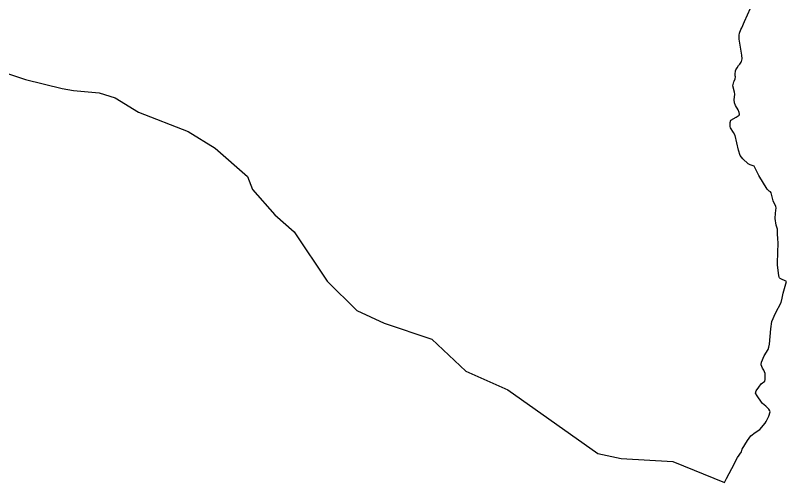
# Model space of a CAD drawing. Extents: x 1206804 to 1210977, y 6152742 to 6157901.
# Drawn here: x 1208968 to 1210789, y 6152742 to 6153845 of the extents above; entities that cross this region are included whole.
import ezdxf

# ---------------------------------------------------------------- set-up
doc = ezdxf.new("R2010")
doc.units = 0
doc.linetypes.add('CONTINU', pattern=[0])
doc.layers.add('1SECTION', color=7, linetype='CONTINU')

msp = doc.modelspace()

# ---------------------------------------------------------------- linework, layer by layer
at = {"layer": '1SECTION'}
msp.add_lwpolyline([(1208912.61, 6153719.41), (1208991.22, 6153693.81), (1209077.97, 6153672.32), (1209104.94, 6153667.37), (1209164.89, 6153662.46), (1209202.81, 6153650.03), (1209258.18, 6153616.37), (1209375.61, 6153571.05), (1209439.07, 6153531.83), (1209515.88, 6153464.72), (1209527.35, 6153434.16), (1209580.35, 6153373.65), (1209625.63, 6153333.95), (1209703.54, 6153217.38), (1209773.48, 6153147.92), (1209838.46, 6153118.13), (1209951.07, 6153080.47), (1210031.32, 6153004.55), (1210129.99, 6152960.47), (1210342.91, 6152810.19), (1210397.85, 6152798.04), (1210520.33, 6152791.12), (1210642.16, 6152741.53), (1210647.03, 6152751.24), (1210659.1, 6152775.12), (1210672.39, 6152800.8), (1210682.01, 6152814.41), (1210683.75, 6152820.49), (1210696.24, 6152840.86), (1210704.24, 6152851.68), (1210714.48, 6152859.53), (1210725.25, 6152866.68), (1210738.04, 6152881.87), (1210740.6, 6152886.15), (1210746.84, 6152898.33), (1210749.48, 6152908.6), (1210748.97, 6152910.95), (1210747.03, 6152914.64), (1210739.47, 6152922.05), (1210732.11, 6152928.53), (1210729.71, 6152931.4), (1210719.19, 6152946.3), (1210715.03, 6152953.02), (1210717.12, 6152958.14), (1210722.72, 6152967.19), (1210728.68, 6152974.52), (1210737.08, 6152981.4), (1210738.05, 6152985.3), (1210738.42, 6152993.29), (1210737.77, 6152998.98), (1210734.66, 6153007.01), (1210732.05, 6153012.01), (1210728.95, 6153019.43), (1210728.86, 6153020.63), (1210729.62, 6153025.69), (1210735.83, 6153040.55), (1210744.77, 6153055.95), (1210746.79, 6153061.45), (1210747.98, 6153068.18), (1210751.49, 6153104.97), (1210754, 6153121.95), (1210762.7, 6153141.55), (1210775.46, 6153167.27), (1210778.28, 6153177.04), (1210780.8, 6153189.31), (1210788.61, 6153216.36), (1210773.82, 6153223.37), (1210772.18, 6153225.09), (1210771.24, 6153226.91), (1210770.22, 6153230.47), (1210767.49, 6153255.47), (1210767.38, 6153260.32), (1210768.48, 6153307.73), (1210768.32, 6153317.2), (1210767.46, 6153329.28), (1210766.79, 6153339.89), (1210764.37, 6153349.97), (1210761.44, 6153365.5), (1210762.24, 6153377.85), (1210764.01, 6153390.4), (1210763.17, 6153394.03), (1210757.03, 6153407.15), (1210752.19, 6153426.17), (1210750.3, 6153428.27), (1210747.71, 6153429.57), (1210742.74, 6153434.89), (1210723.01, 6153466.82), (1210711.77, 6153488.92), (1210702.86, 6153491.96), (1210698.2, 6153494.22), (1210685.22, 6153506.35), (1210679.07, 6153514.37), (1210675.15, 6153526.54), (1210671.49, 6153543.84), (1210667.2, 6153561.41), (1210662.94, 6153568.87), (1210656.03, 6153579.12), (1210655.27, 6153582.83), (1210655.05, 6153586.87), (1210655.54, 6153592.06), (1210657.09, 6153597.52), (1210669.89, 6153604.85), (1210676.62, 6153609.35), (1210677.6, 6153611.75), (1210676.73, 6153615.68), (1210674, 6153622.26), (1210668.2, 6153632.46), (1210665.39, 6153638.32), (1210665.02, 6153645.28), (1210666.04, 6153659.42), (1210665.64, 6153663.37), (1210662.04, 6153678.43), (1210663.72, 6153688), (1210665.06, 6153690.1), (1210666.95, 6153695.58), (1210667.83, 6153699.65), (1210667.22, 6153701.98), (1210667.28, 6153706.65), (1210668.35, 6153713.94), (1210668.95, 6153716.24), (1210671.83, 6153721.41), (1210675.45, 6153726.61), (1210678.25, 6153729.64), (1210681.75, 6153734.47), (1210682.44, 6153736.37), (1210683.58, 6153742.83), (1210683.2, 6153751.3), (1210676.94, 6153788.98), (1210676.96, 6153798.46), (1210677.62, 6153802.96), (1210677.62, 6153802.96), (1210680.91, 6153811.41), (1210683.25, 6153815.66), (1210689.62, 6153830.36), (1210703.26, 6153862.2)], dxfattribs=at)

doc.saveas('drawing.dxf')
